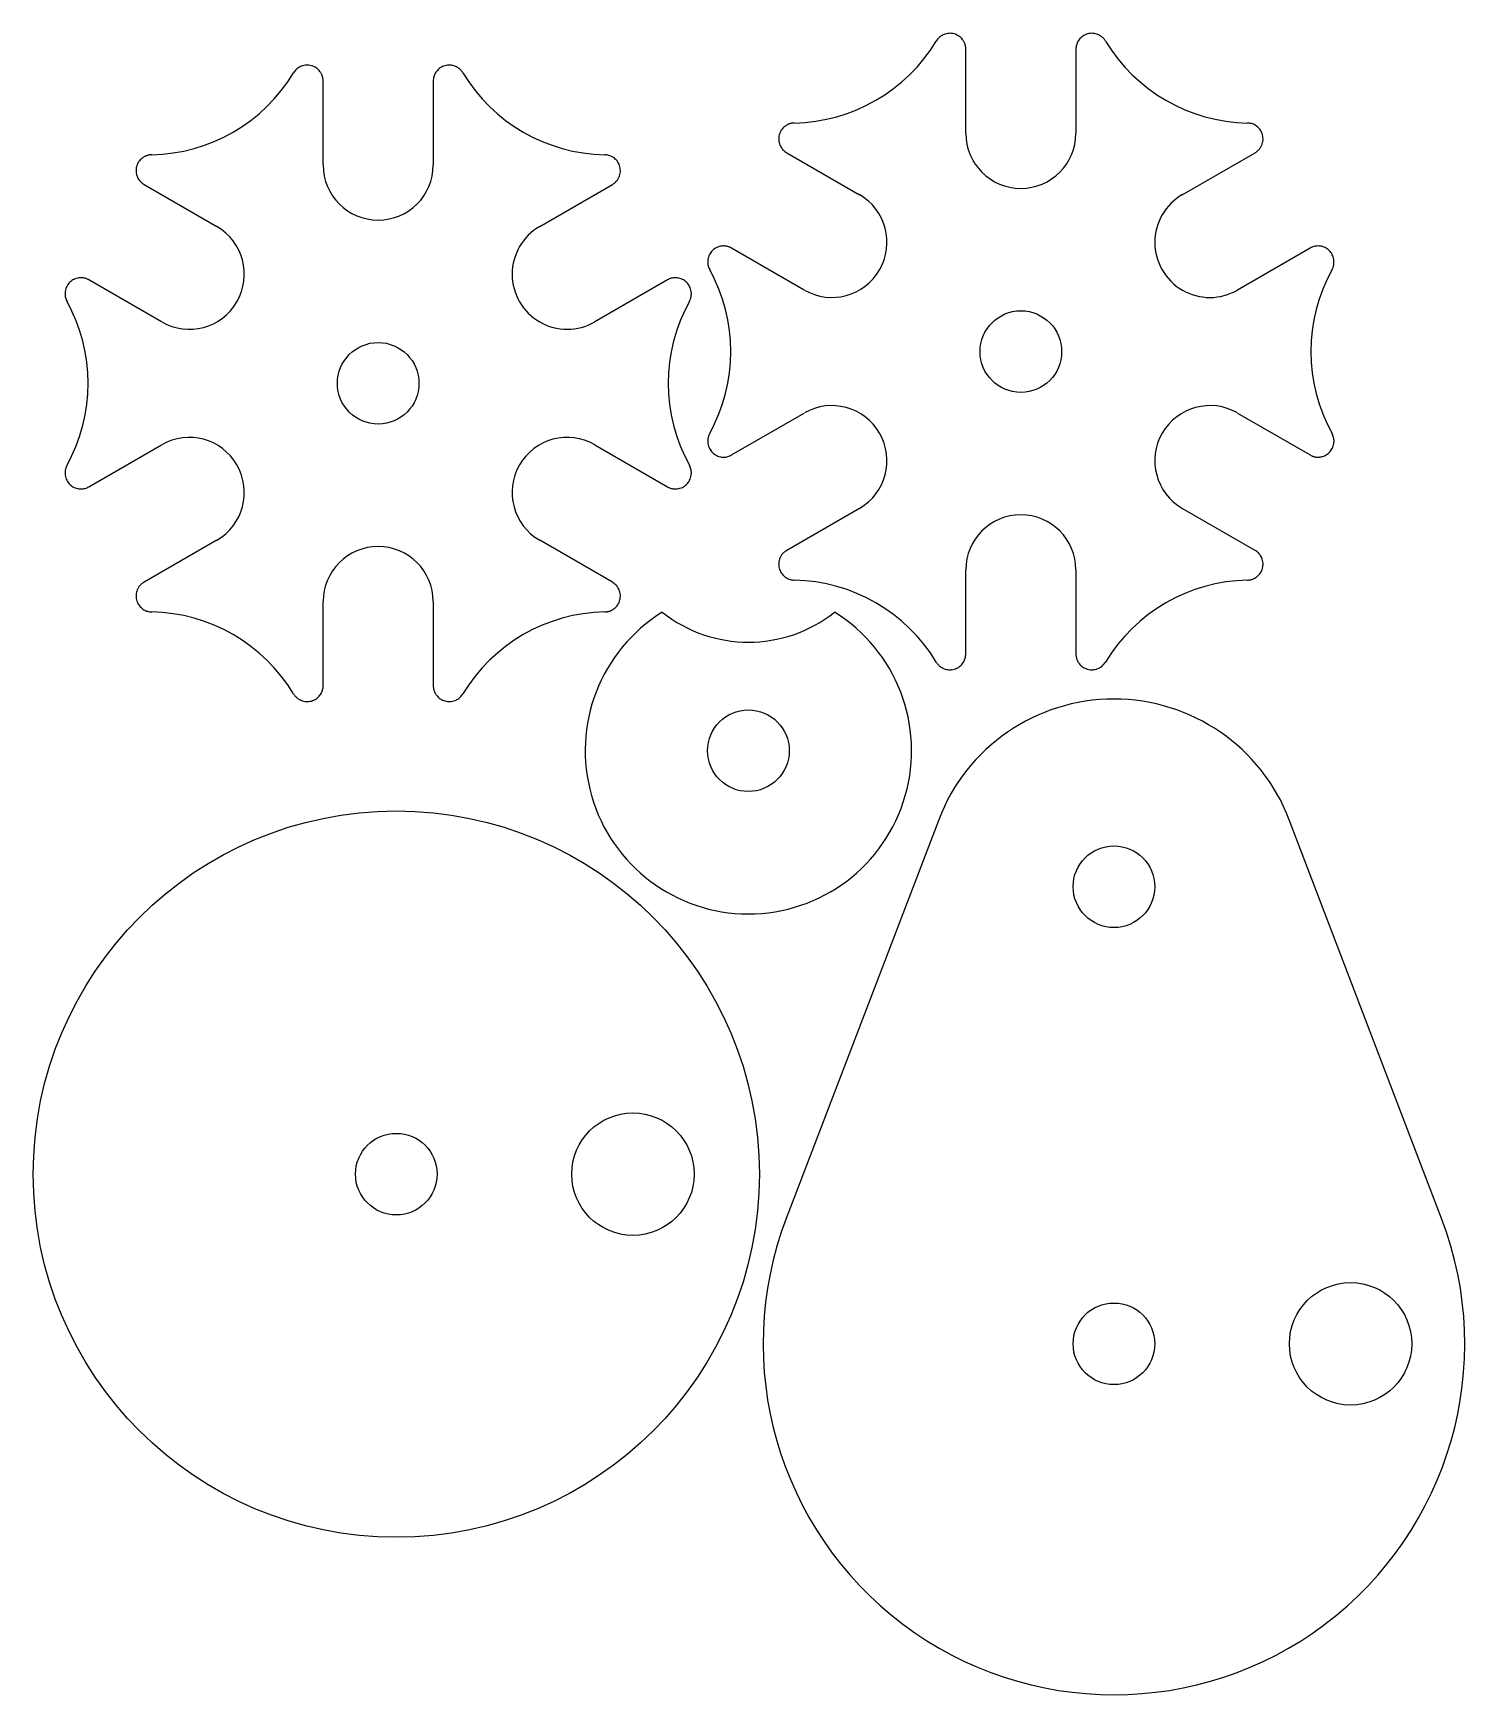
# Model space of a CAD drawing. Header units: millimetres. Extents: x 6 to 182, y 94 to 298.
import ezdxf

# ---------------------------------------------------------------- set-up
doc = ezdxf.new("R2010")
doc.units = ezdxf.units.MM

msp = doc.modelspace()

# ---------------------------------------------------------------- linework, layer by layer
at = {"color": 7, "linetype": 'Continuous', "lineweight": 25}
for p, q in [((120.52, 285.3), (120.52, 295.59)), ((134.02, 295.59), (134.02, 285.3)), ((41.75, 281.41), (41.75, 291.7)), ((55.25, 291.7), (55.25, 281.41)), ((98.57, 282.92), (107.48, 277.77)), ((147.06, 277.77), (155.98, 282.92)), ((19.8, 279.02), (28.71, 273.88)), ((68.3, 273.88), (77.21, 279.02)), ((100.73, 266.08), (91.82, 271.23)), ((162.73, 271.23), (153.81, 266.08)), ((21.96, 262.19), (13.05, 267.33)), ((83.96, 267.33), (75.05, 262.19)), ((91.82, 245.88), (100.73, 251.02)), ((153.81, 251.02), (162.73, 245.88)), ((13.05, 241.98), (21.96, 247.13)), ((75.05, 247.13), (83.96, 241.98)), ((107.48, 239.33), (98.57, 234.19)), ((155.98, 234.19), (147.06, 239.33)), ((28.71, 235.44), (19.8, 230.29)), ((77.21, 230.29), (68.3, 235.44)), ((120.52, 221.51), (120.52, 231.8)), ((134.02, 231.8), (134.02, 221.51)), ((41.75, 217.61), (41.75, 227.91)), ((55.25, 227.91), (55.25, 217.61)), ((117.2, 201.18), (98.52, 152.33)), ((178.84, 152.33), (160.16, 201.18))]:
    msp.add_line(p, q, dxfattribs=at)
for centre, radius in [((127.27, 258.55), 5), ((48.5, 254.66), 5), ((93.88, 209.64), 5), ((50.72, 157.76), 44.5), ((138.68, 192.97), 5), ((79.72, 157.76), 7.5), ((50.72, 157.76), 5), ((167.68, 136.97), 7.5), ((138.68, 136.97), 5)]:
    msp.add_circle(centre, radius, dxfattribs=at)
for centre, radius, start, end in [((99.1, 307.35), 20.8, 271.1255, 328.8745), ((155.45, 307.35), 20.8, 211.1255, 268.8745), ((20.33, 303.46), 20.8, 271.1255, 328.8745), ((76.68, 303.46), 20.8, 211.1255, 268.8745), ((127.27, 285.3), 6.75, 180, 0), ((48.5, 281.41), 6.75, 180, 0), ((104.11, 271.93), 6.75, 240, 60), ((150.44, 271.93), 6.75, 120, 300), ((25.34, 268.03), 6.75, 240, 60), ((71.67, 268.03), 6.75, 120, 300), ((70.92, 258.55), 20.8, 331.1255, 28.8745), ((183.62, 258.55), 20.8, 151.1255, 208.8745), ((-7.85, 254.66), 20.8, 331.1255, 28.8745), ((104.86, 254.66), 20.8, 151.1255, 208.8745), ((104.11, 245.18), 6.75, 300, 120), ((150.44, 245.18), 6.75, 60, 240), ((25.34, 241.28), 6.75, 300, 120), ((71.67, 241.28), 6.75, 60, 240), ((127.27, 231.8), 6.75, 0, 180), ((48.5, 227.91), 6.75, 0, 180), ((99.1, 209.75), 20.8, 31.1255, 88.8745), ((155.45, 209.75), 20.8, 91.1255, 148.8745), ((20.33, 205.85), 20.8, 31.1255, 88.8745), ((76.68, 205.85), 20.8, 91.1255, 148.8745), ((93.88, 209.64), 20, 121.8878, 58.1122), ((93.88, 239.94), 17, 231.5757, 308.4243), ((138.68, 192.97), 23, 20.9248, 159.0752), ((138.68, 136.97), 43, 159.0752, 20.9248)]:
    msp.add_arc(centre, radius, start, end, dxfattribs=at)
for points, knots in [([(120.52, 295.59), (120.52, 295.64), (120.52, 295.74), (120.5, 295.88), (120.48, 296.02), (120.45, 296.15), (120.4, 296.28), (120.35, 296.41), (120.28, 296.53), (120.21, 296.66), (120.03, 296.91), (119.69, 297.24), (119.11, 297.5), (118.47, 297.58), (117.96, 297.46), (117.62, 297.3), (117.4, 297.17), (117.21, 297), (117.04, 296.82), (116.95, 296.67), (116.9, 296.6)], [0, 0, 0, 0, 0.028493, 0.056473, 0.084081, 0.111465, 0.138775, 0.166163, 0.193782, 0.221777, 0.25029, 0.374877, 0.499567, 0.624432, 0.749399, 0.800381, 0.850056, 0.899294, 0.948987, 1, 1, 1, 1]), ([(137.64, 296.6), (137.62, 296.64), (137.57, 296.72), (137.48, 296.84), (137.39, 296.94), (137.29, 297.04), (137.18, 297.13), (137.07, 297.21), (136.95, 297.28), (136.83, 297.35), (136.55, 297.47), (136.08, 297.58), (135.44, 297.5), (134.85, 297.24), (134.48, 296.88), (134.27, 296.56), (134.16, 296.34), (134.08, 296.1), (134.03, 295.85), (134.02, 295.68), (134.02, 295.59)], [0, 0, 0, 0, 0.028493, 0.056473, 0.084081, 0.111465, 0.138775, 0.166163, 0.193782, 0.221777, 0.25029, 0.375128, 0.50007, 0.624698, 0.749429, 0.800404, 0.850074, 0.899307, 0.948993, 1, 1, 1, 1]), ([(41.75, 291.7), (41.75, 291.75), (41.75, 291.84), (41.74, 291.98), (41.71, 292.12), (41.68, 292.25), (41.63, 292.39), (41.58, 292.51), (41.52, 292.64), (41.44, 292.76), (41.27, 293.01), (40.92, 293.34), (40.34, 293.61), (39.7, 293.69), (39.2, 293.57), (38.85, 293.41), (38.64, 293.27), (38.45, 293.11), (38.27, 292.92), (38.18, 292.78), (38.13, 292.71)], [0, 0, 0, 0, 0.028493, 0.056473, 0.084081, 0.111465, 0.138775, 0.166163, 0.193782, 0.221777, 0.25029, 0.374877, 0.499567, 0.624432, 0.749399, 0.800381, 0.850056, 0.899294, 0.948987, 1, 1, 1, 1]), ([(58.87, 292.71), (58.85, 292.75), (58.8, 292.83), (58.71, 292.94), (58.62, 293.05), (58.52, 293.14), (58.41, 293.23), (58.3, 293.31), (58.18, 293.39), (58.06, 293.45), (57.78, 293.58), (57.31, 293.69), (56.67, 293.61), (56.09, 293.34), (55.72, 292.98), (55.5, 292.67), (55.39, 292.44), (55.31, 292.2), (55.26, 291.95), (55.26, 291.78), (55.25, 291.7)], [0, 0, 0, 0, 0.028493, 0.056473, 0.084081, 0.111465, 0.138775, 0.166163, 0.193782, 0.221777, 0.25029, 0.375128, 0.50007, 0.624698, 0.749429, 0.800404, 0.850074, 0.899307, 0.948993, 1, 1, 1, 1]), ([(99.5, 286.56), (99.46, 286.56), (99.36, 286.55), (99.22, 286.53), (99.08, 286.51), (98.95, 286.47), (98.82, 286.42), (98.69, 286.37), (98.57, 286.3), (98.45, 286.22), (98.2, 286.04), (97.87, 285.69), (97.62, 285.1), (97.56, 284.46), (97.68, 283.96), (97.85, 283.62), (97.99, 283.41), (98.16, 283.22), (98.35, 283.05), (98.49, 282.96), (98.57, 282.92)], [0, 0, 0, 0, 0.028493, 0.056473, 0.084081, 0.111465, 0.138775, 0.166163, 0.193782, 0.221777, 0.25029, 0.375128, 0.50007, 0.624698, 0.749429, 0.800404, 0.850074, 0.899307, 0.948993, 1, 1, 1, 1]), ([(155.98, 282.92), (156.02, 282.94), (156.1, 282.99), (156.21, 283.08), (156.32, 283.17), (156.42, 283.26), (156.51, 283.37), (156.6, 283.48), (156.67, 283.6), (156.74, 283.72), (156.87, 284), (156.99, 284.46), (156.92, 285.1), (156.67, 285.69), (156.32, 286.07), (156, 286.29), (155.78, 286.4), (155.54, 286.49), (155.29, 286.54), (155.12, 286.55), (155.04, 286.56)], [0, 0, 0, 0, 0.0284934, 0.0564732, 0.0840812, 0.1114647, 0.1387747, 0.1661633, 0.1937816, 0.2217767, 0.25029, 0.3748769, 0.4995675, 0.6244318, 0.7493994, 0.8003806, 0.8500562, 0.8992945, 0.9489866, 1, 1, 1, 1]), ([(20.74, 282.66), (20.69, 282.66), (20.59, 282.66), (20.45, 282.64), (20.32, 282.61), (20.18, 282.57), (20.05, 282.53), (19.92, 282.47), (19.8, 282.4), (19.68, 282.33), (19.43, 282.15), (19.11, 281.8), (18.86, 281.21), (18.79, 280.57), (18.92, 280.07), (19.09, 279.72), (19.23, 279.51), (19.39, 279.33), (19.58, 279.16), (19.73, 279.07), (19.8, 279.02)], [0, 0, 0, 0, 0.028493, 0.056473, 0.084081, 0.111465, 0.138775, 0.166163, 0.193782, 0.221777, 0.25029, 0.375128, 0.50007, 0.624698, 0.749429, 0.800404, 0.850074, 0.899307, 0.948993, 1, 1, 1, 1]), ([(77.21, 279.02), (77.25, 279.05), (77.33, 279.1), (77.45, 279.18), (77.55, 279.27), (77.65, 279.37), (77.74, 279.47), (77.83, 279.58), (77.9, 279.7), (77.97, 279.82), (78.1, 280.1), (78.22, 280.57), (78.15, 281.2), (77.9, 281.8), (77.55, 282.17), (77.24, 282.39), (77.01, 282.51), (76.77, 282.59), (76.53, 282.65), (76.36, 282.66), (76.27, 282.66)], [0, 0, 0, 0, 0.0284934, 0.0564732, 0.0840812, 0.1114647, 0.1387747, 0.1661633, 0.1937816, 0.2217767, 0.25029, 0.3748769, 0.4995675, 0.6244318, 0.7493994, 0.8003806, 0.8500562, 0.8992945, 0.9489866, 1, 1, 1, 1]), ([(91.82, 271.23), (91.78, 271.25), (91.69, 271.3), (91.56, 271.35), (91.43, 271.4), (91.3, 271.44), (91.16, 271.47), (91.02, 271.48), (90.88, 271.49), (90.74, 271.49), (90.44, 271.46), (89.98, 271.33), (89.46, 270.95), (89.07, 270.44), (88.92, 269.95), (88.89, 269.57), (88.9, 269.31), (88.94, 269.07), (89.02, 268.82), (89.1, 268.67), (89.13, 268.6)], [0, 0, 0, 0, 0.028493, 0.056473, 0.084081, 0.111465, 0.138775, 0.166163, 0.193782, 0.221777, 0.25029, 0.374877, 0.499567, 0.624432, 0.749399, 0.800381, 0.850056, 0.899294, 0.948987, 1, 1, 1, 1]), ([(165.41, 268.6), (165.43, 268.64), (165.48, 268.72), (165.53, 268.85), (165.58, 268.99), (165.61, 269.12), (165.64, 269.26), (165.65, 269.4), (165.65, 269.54), (165.65, 269.68), (165.61, 269.98), (165.48, 270.44), (165.09, 270.95), (164.57, 271.33), (164.07, 271.47), (163.69, 271.49), (163.44, 271.48), (163.19, 271.43), (162.95, 271.35), (162.8, 271.27), (162.73, 271.23)], [0, 0, 0, 0, 0.028493, 0.056473, 0.084081, 0.111465, 0.138775, 0.166163, 0.193782, 0.221777, 0.25029, 0.375128, 0.50007, 0.624698, 0.749429, 0.800404, 0.850074, 0.899307, 0.948993, 1, 1, 1, 1]), ([(13.05, 267.33), (13.01, 267.35), (12.92, 267.4), (12.79, 267.46), (12.66, 267.51), (12.53, 267.54), (12.39, 267.57), (12.26, 267.59), (12.12, 267.59), (11.97, 267.59), (11.67, 267.56), (11.21, 267.43), (10.69, 267.06), (10.3, 266.55), (10.15, 266.05), (10.12, 265.67), (10.13, 265.42), (10.17, 265.17), (10.25, 264.93), (10.33, 264.78), (10.37, 264.7)], [0, 0, 0, 0, 0.028493, 0.056473, 0.084081, 0.111465, 0.138775, 0.166163, 0.193782, 0.221777, 0.25029, 0.374877, 0.499567, 0.624432, 0.749399, 0.800381, 0.850056, 0.899294, 0.948987, 1, 1, 1, 1]), ([(86.64, 264.7), (86.66, 264.74), (86.71, 264.83), (86.76, 264.96), (86.81, 265.09), (86.84, 265.22), (86.87, 265.36), (86.88, 265.5), (86.89, 265.64), (86.88, 265.78), (86.85, 266.09), (86.71, 266.54), (86.32, 267.06), (85.8, 267.43), (85.3, 267.57), (84.92, 267.6), (84.67, 267.58), (84.42, 267.53), (84.18, 267.45), (84.03, 267.37), (83.96, 267.33)], [0, 0, 0, 0, 0.028493, 0.056473, 0.084081, 0.111465, 0.138775, 0.166163, 0.193782, 0.221777, 0.25029, 0.375128, 0.50007, 0.624698, 0.749429, 0.800404, 0.850074, 0.899307, 0.948993, 1, 1, 1, 1]), ([(89.13, 248.51), (89.11, 248.46), (89.07, 248.38), (89.01, 248.25), (88.97, 248.12), (88.93, 247.98), (88.91, 247.85), (88.89, 247.71), (88.89, 247.57), (88.9, 247.43), (88.93, 247.12), (89.07, 246.66), (89.45, 246.15), (89.97, 245.77), (90.47, 245.63), (90.85, 245.61), (91.11, 245.62), (91.35, 245.67), (91.59, 245.76), (91.74, 245.84), (91.82, 245.88)], [0, 0, 0, 0, 0.028493, 0.056473, 0.084081, 0.111465, 0.138775, 0.166163, 0.193782, 0.221777, 0.25029, 0.375128, 0.50007, 0.624698, 0.749429, 0.800404, 0.850074, 0.899307, 0.948993, 1, 1, 1, 1]), ([(162.73, 245.88), (162.77, 245.85), (162.85, 245.81), (162.98, 245.75), (163.11, 245.7), (163.25, 245.66), (163.38, 245.64), (163.52, 245.62), (163.66, 245.61), (163.8, 245.62), (164.11, 245.64), (164.57, 245.77), (165.09, 246.15), (165.47, 246.66), (165.63, 247.16), (165.66, 247.54), (165.65, 247.79), (165.6, 248.04), (165.52, 248.28), (165.45, 248.43), (165.41, 248.51)], [0, 0, 0, 0, 0.028493, 0.056473, 0.084081, 0.111465, 0.138775, 0.166163, 0.193782, 0.221777, 0.25029, 0.374877, 0.499567, 0.624432, 0.749399, 0.800381, 0.850056, 0.899294, 0.948987, 1, 1, 1, 1]), ([(10.37, 244.61), (10.34, 244.57), (10.3, 244.49), (10.25, 244.35), (10.2, 244.22), (10.17, 244.09), (10.14, 243.95), (10.13, 243.81), (10.12, 243.67), (10.13, 243.53), (10.16, 243.23), (10.3, 242.77), (10.69, 242.25), (11.21, 241.88), (11.7, 241.74), (12.08, 241.71), (12.34, 241.73), (12.58, 241.78), (12.82, 241.86), (12.97, 241.94), (13.05, 241.98)], [0, 0, 0, 0, 0.028493, 0.056473, 0.084081, 0.111465, 0.138775, 0.166163, 0.193782, 0.221777, 0.25029, 0.375128, 0.50007, 0.624698, 0.749429, 0.800404, 0.850074, 0.899307, 0.948993, 1, 1, 1, 1]), ([(83.96, 241.98), (84, 241.96), (84.08, 241.91), (84.21, 241.85), (84.34, 241.81), (84.48, 241.77), (84.61, 241.74), (84.75, 241.72), (84.89, 241.72), (85.03, 241.72), (85.34, 241.75), (85.8, 241.88), (86.32, 242.25), (86.71, 242.77), (86.86, 243.26), (86.89, 243.64), (86.88, 243.89), (86.83, 244.14), (86.76, 244.38), (86.68, 244.54), (86.64, 244.61)], [0, 0, 0, 0, 0.028493, 0.056473, 0.084081, 0.111465, 0.138775, 0.166163, 0.193782, 0.221777, 0.25029, 0.374877, 0.499567, 0.624432, 0.749399, 0.800381, 0.850056, 0.899294, 0.948987, 1, 1, 1, 1]), ([(98.57, 234.19), (98.53, 234.16), (98.45, 234.11), (98.33, 234.03), (98.22, 233.94), (98.12, 233.84), (98.03, 233.74), (97.95, 233.63), (97.87, 233.51), (97.8, 233.38), (97.68, 233.11), (97.56, 232.64), (97.62, 232), (97.87, 231.41), (98.23, 231.03), (98.54, 230.82), (98.76, 230.7), (99, 230.61), (99.25, 230.56), (99.42, 230.55), (99.5, 230.55)], [0, 0, 0, 0, 0.028493, 0.056473, 0.084081, 0.111465, 0.138775, 0.166163, 0.193782, 0.221777, 0.25029, 0.374877, 0.499567, 0.624432, 0.749399, 0.800381, 0.850056, 0.899294, 0.948987, 1, 1, 1, 1]), ([(155.04, 230.55), (155.09, 230.55), (155.18, 230.55), (155.32, 230.57), (155.46, 230.6), (155.59, 230.63), (155.72, 230.68), (155.85, 230.74), (155.98, 230.8), (156.09, 230.88), (156.34, 231.06), (156.67, 231.41), (156.92, 232), (156.99, 232.64), (156.86, 233.14), (156.69, 233.48), (156.55, 233.69), (156.38, 233.88), (156.19, 234.05), (156.05, 234.14), (155.98, 234.19)], [0, 0, 0, 0, 0.0284934, 0.0564733, 0.0840813, 0.1114647, 0.1387747, 0.1661634, 0.1937817, 0.2217768, 0.2502901, 0.3751285, 0.5000702, 0.6246983, 0.7494293, 0.8004042, 0.850074, 0.8993066, 0.9489929, 1, 1, 1, 1]), ([(19.8, 230.29), (19.76, 230.26), (19.68, 230.22), (19.56, 230.13), (19.46, 230.04), (19.36, 229.94), (19.26, 229.84), (19.18, 229.73), (19.1, 229.61), (19.04, 229.49), (18.91, 229.21), (18.79, 228.75), (18.86, 228.11), (19.11, 227.52), (19.46, 227.14), (19.77, 226.92), (20, 226.8), (20.23, 226.72), (20.48, 226.66), (20.65, 226.66), (20.74, 226.65)], [0, 0, 0, 0, 0.028493, 0.056473, 0.084081, 0.111465, 0.138775, 0.166163, 0.193782, 0.221777, 0.25029, 0.374877, 0.499567, 0.624432, 0.749399, 0.800381, 0.850056, 0.899294, 0.948987, 1, 1, 1, 1]), ([(76.27, 226.65), (76.32, 226.65), (76.41, 226.66), (76.56, 226.67), (76.69, 226.7), (76.83, 226.74), (76.96, 226.78), (77.08, 226.84), (77.21, 226.91), (77.33, 226.98), (77.57, 227.16), (77.9, 227.51), (78.15, 228.11), (78.22, 228.74), (78.09, 229.25), (77.92, 229.59), (77.78, 229.8), (77.62, 229.99), (77.43, 230.15), (77.28, 230.24), (77.21, 230.29)], [0, 0, 0, 0, 0.0284934, 0.0564733, 0.0840813, 0.1114647, 0.1387747, 0.1661634, 0.1937817, 0.2217768, 0.2502901, 0.3751285, 0.5000702, 0.6246983, 0.7494293, 0.8004042, 0.850074, 0.8993066, 0.9489929, 1, 1, 1, 1]), ([(116.9, 220.5), (116.93, 220.46), (116.98, 220.38), (117.06, 220.27), (117.16, 220.16), (117.26, 220.06), (117.36, 219.98), (117.47, 219.89), (117.59, 219.82), (117.72, 219.75), (118, 219.63), (118.47, 219.52), (119.1, 219.6), (119.69, 219.86), (120.06, 220.22), (120.27, 220.54), (120.38, 220.77), (120.46, 221), (120.51, 221.25), (120.52, 221.42), (120.52, 221.51)], [0, 0, 0, 0, 0.028493, 0.056473, 0.084081, 0.111465, 0.138775, 0.166163, 0.193782, 0.221777, 0.25029, 0.375128, 0.50007, 0.624698, 0.749429, 0.800404, 0.850074, 0.899307, 0.948993, 1, 1, 1, 1]), ([(134.02, 221.51), (134.02, 221.46), (134.02, 221.37), (134.04, 221.23), (134.06, 221.09), (134.1, 220.95), (134.14, 220.82), (134.2, 220.69), (134.26, 220.57), (134.33, 220.45), (134.51, 220.2), (134.85, 219.86), (135.44, 219.6), (136.08, 219.52), (136.58, 219.64), (136.93, 219.8), (137.14, 219.94), (137.33, 220.1), (137.5, 220.29), (137.59, 220.43), (137.64, 220.5)], [0, 0, 0, 0, 0.0284934, 0.0564732, 0.0840812, 0.1114647, 0.1387747, 0.1661633, 0.1937816, 0.2217767, 0.25029, 0.3748769, 0.4995675, 0.6244318, 0.7493994, 0.8003806, 0.8500562, 0.8992945, 0.9489866, 1, 1, 1, 1]), ([(38.13, 216.61), (38.16, 216.57), (38.21, 216.49), (38.3, 216.37), (38.39, 216.27), (38.49, 216.17), (38.59, 216.08), (38.71, 216), (38.82, 215.92), (38.95, 215.86), (39.23, 215.74), (39.7, 215.63), (40.34, 215.7), (40.92, 215.97), (41.29, 216.33), (41.5, 216.64), (41.62, 216.87), (41.7, 217.11), (41.75, 217.36), (41.75, 217.53), (41.75, 217.61)], [0, 0, 0, 0, 0.028493, 0.056473, 0.084081, 0.111465, 0.138775, 0.166163, 0.193782, 0.221777, 0.25029, 0.375128, 0.50007, 0.624698, 0.749429, 0.800404, 0.850074, 0.899307, 0.948993, 1, 1, 1, 1]), ([(55.25, 217.61), (55.25, 217.57), (55.26, 217.47), (55.27, 217.33), (55.3, 217.19), (55.33, 217.06), (55.37, 216.93), (55.43, 216.8), (55.49, 216.67), (55.57, 216.55), (55.74, 216.3), (56.09, 215.97), (56.67, 215.71), (57.31, 215.63), (57.81, 215.74), (58.16, 215.91), (58.37, 216.04), (58.56, 216.2), (58.73, 216.39), (58.83, 216.53), (58.87, 216.61)], [0, 0, 0, 0, 0.0284934, 0.0564732, 0.0840812, 0.1114647, 0.1387747, 0.1661633, 0.1937816, 0.2217767, 0.25029, 0.3748769, 0.4995675, 0.6244318, 0.7493994, 0.8003806, 0.8500562, 0.8992945, 0.9489866, 1, 1, 1, 1])]:
    msp.add_open_spline(points, degree=3, knots=knots, dxfattribs=at)

doc.saveas('drawing.dxf')
